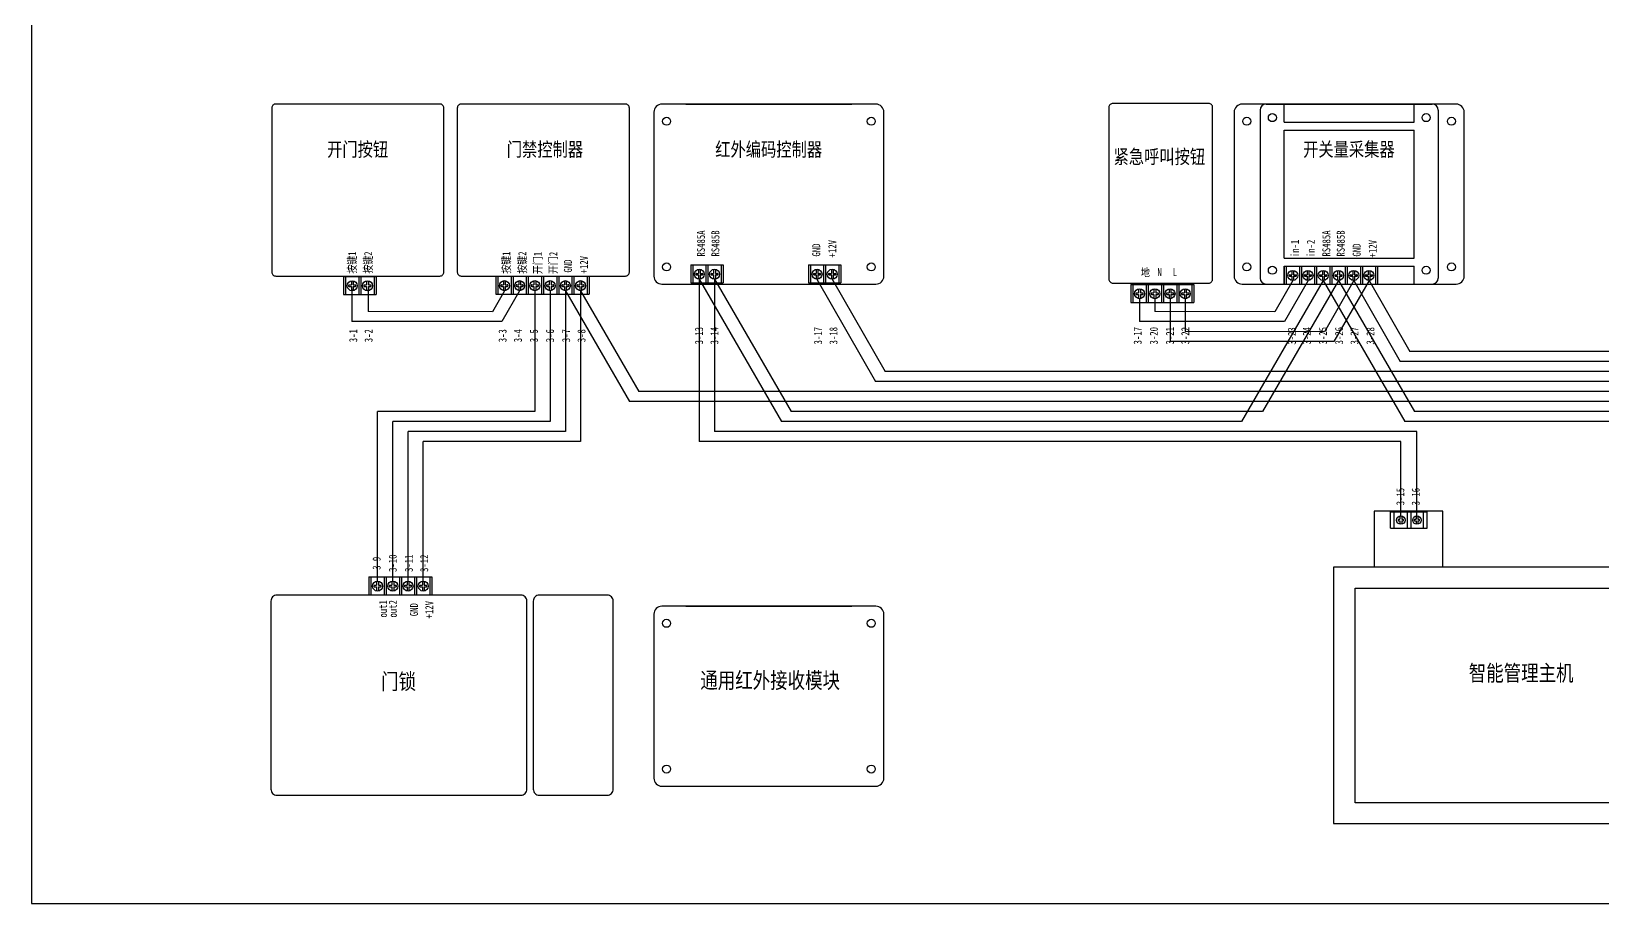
# Model space of a CAD drawing. Extents: x 1266371 to 2543862, y 307832 to 617203.
# Drawn here: x 1273977 to 1274763, y 308114 to 308550 of the extents above; entities that cross this region are included whole.
import ezdxf
from ezdxf.enums import TextEntityAlignment as Align

# ---------------------------------------------------------------- set-up
doc = ezdxf.new("R2010")
doc.units = 0
doc.header["$LTSCALE"] = 1000
doc.header["$MEASUREMENT"] = 0
doc.layers.get('0').update_dxf_attribs({"linetype": 'CONTINUOUS'})
doc.styles.add('-宋体', font='', dxfattribs={"width": 0.8})
doc.styles.get('-宋体').set_extended_font_data('SimSun')

msp = doc.modelspace()

# ---------------------------------------------------------------- linework, layer by layer
for p, q in [((1274304.56, 308513.84), (1274387.56, 308513.84)), ((1274591.65, 308510.84), (1274591.65, 308458.36)), ((1274594.65, 308513.84), (1274677.65, 308513.84)), ((1274603.65, 308504.84), (1274603.65, 308513.83)), ((1274668.65, 308504.84), (1274668.65, 308513.84)), ((1274680.65, 308510.84), (1274680.65, 308451.83)), ((1274603.65, 308504.84), (1274668.65, 308504.84)), ((1274603.65, 308436.84), (1274603.65, 308500.84)), ((1274603.65, 308500.84), (1274668.65, 308500.84)), ((1274668.65, 308436.84), (1274668.65, 308500.84)), ((1274591.65, 308485.86), (1274591.65, 308426.84)), ((1274680.65, 308485.44), (1274680.65, 308426.84)), ((1274306.95, 308433.45), (1274323.19, 308433.45)), ((1274306.95, 308433.45), (1274306.95, 308424.45)), ((1274307.95, 308433.45), (1274307.95, 308424.45)), ((1274314.57, 308433.45), (1274314.57, 308424.45)), ((1274315.57, 308433.45), (1274315.57, 308424.45)), ((1274322.19, 308433.45), (1274322.19, 308424.45)), ((1274323.19, 308433.45), (1274323.19, 308424.45)), ((1274365.81, 308433.45), (1274382.05, 308433.45)), ((1274365.81, 308433.45), (1274365.81, 308424.45)), ((1274366.81, 308433.45), (1274366.81, 308424.45)), ((1274373.43, 308433.45), (1274373.43, 308424.45)), ((1274374.43, 308433.45), (1274374.43, 308424.45)), ((1274381.05, 308433.45), (1274381.05, 308424.45)), ((1274382.05, 308433.45), (1274382.05, 308424.45)), ((1274603.65, 308436.84), (1274668.65, 308436.84)), ((1274603.65, 308423.83), (1274603.65, 308432.84)), ((1274603.65, 308432.84), (1274668.65, 308432.84)), ((1274603.65, 308432.84), (1274650.37, 308432.84)), ((1274603.65, 308432.84), (1274603.65, 308423.84)), ((1274603.65, 308432.84), (1274650.37, 308432.84)), ((1274603.65, 308432.84), (1274603.65, 308423.84)), ((1274604.65, 308432.84), (1274604.65, 308423.84)), ((1274604.65, 308432.84), (1274604.65, 308423.84)), ((1274611.27, 308432.84), (1274611.27, 308423.84)), ((1274611.27, 308432.84), (1274611.27, 308423.84)), ((1274612.27, 308432.84), (1274612.27, 308423.84)), ((1274612.27, 308432.84), (1274612.27, 308423.84)), ((1274618.89, 308432.84), (1274618.89, 308423.84)), ((1274618.89, 308432.84), (1274618.89, 308423.84)), ((1274619.89, 308432.84), (1274619.89, 308423.84)), ((1274619.89, 308432.84), (1274619.89, 308423.84)), ((1274626.51, 308432.84), (1274626.51, 308423.84)), ((1274626.51, 308432.84), (1274626.51, 308423.84)), ((1274627.51, 308432.84), (1274627.51, 308423.84)), ((1274627.51, 308432.84), (1274627.51, 308423.84)), ((1274634.13, 308432.84), (1274634.13, 308423.84)), ((1274634.13, 308432.84), (1274634.13, 308423.84)), ((1274635.13, 308432.84), (1274635.13, 308423.84)), ((1274635.13, 308432.84), (1274635.13, 308423.84)), ((1274641.75, 308432.84), (1274641.75, 308423.84)), ((1274641.75, 308432.84), (1274641.75, 308423.84)), ((1274642.75, 308432.84), (1274642.75, 308423.84)), ((1274642.75, 308432.84), (1274642.75, 308423.84)), ((1274649.37, 308432.84), (1274649.37, 308423.84)), ((1274649.37, 308432.84), (1274649.37, 308423.84)), ((1274650.37, 308432.84), (1274650.37, 308423.84)), ((1274650.37, 308432.84), (1274650.37, 308423.84)), ((1274668.65, 308423.83), (1274668.65, 308432.84)), ((1274133.45, 308427.69), (1274149.69, 308427.69)), ((1274133.45, 308427.69), (1274133.45, 308418.69)), ((1274134.45, 308427.69), (1274134.45, 308418.69)), ((1274137.31, 308425.48), (1274137.31, 308423.41)), ((1274138.2, 308425.49), (1274138.2, 308423.41)), ((1274141.07, 308427.69), (1274141.07, 308418.69)), ((1274142.07, 308427.69), (1274142.07, 308418.69)), ((1274144.93, 308425.48), (1274144.93, 308423.41)), ((1274145.82, 308425.49), (1274145.82, 308423.41)), ((1274148.69, 308427.69), (1274148.69, 308418.69)), ((1274149.69, 308427.69), (1274149.69, 308418.69)), ((1274209.5, 308427.74), (1274256.22, 308427.74)), ((1274209.5, 308427.74), (1274209.5, 308418.74)), ((1274209.5, 308427.74), (1274256.22, 308427.74)), ((1274209.5, 308427.74), (1274209.5, 308418.74)), ((1274210.5, 308427.74), (1274210.5, 308418.74)), ((1274210.5, 308427.74), (1274210.5, 308418.74)), ((1274213.36, 308425.53), (1274213.36, 308423.45)), ((1274213.36, 308425.53), (1274213.36, 308423.45)), ((1274214.26, 308425.53), (1274214.26, 308423.45)), ((1274214.26, 308425.53), (1274214.26, 308423.45)), ((1274217.12, 308427.74), (1274217.12, 308418.74)), ((1274217.12, 308427.74), (1274217.12, 308418.74)), ((1274218.12, 308427.74), (1274218.12, 308418.74)), ((1274218.12, 308427.74), (1274218.12, 308418.74)), ((1274220.98, 308425.53), (1274220.98, 308423.45)), ((1274220.98, 308425.53), (1274220.98, 308423.45)), ((1274221.88, 308425.53), (1274221.88, 308423.45)), ((1274221.88, 308425.53), (1274221.88, 308423.45)), ((1274224.74, 308427.74), (1274224.74, 308418.74)), ((1274224.74, 308427.74), (1274224.74, 308418.74)), ((1274225.74, 308427.74), (1274225.74, 308418.74)), ((1274225.74, 308427.74), (1274225.74, 308418.74)), ((1274228.6, 308425.53), (1274228.6, 308423.45)), ((1274228.6, 308425.53), (1274228.6, 308423.45)), ((1274229.5, 308425.53), (1274229.5, 308423.45)), ((1274229.5, 308425.53), (1274229.5, 308423.45)), ((1274232.36, 308427.74), (1274232.36, 308418.74)), ((1274232.36, 308427.74), (1274232.36, 308418.74)), ((1274233.36, 308427.74), (1274233.36, 308418.74)), ((1274233.36, 308427.74), (1274233.36, 308418.74)), ((1274236.22, 308425.53), (1274236.22, 308423.45)), ((1274236.22, 308425.53), (1274236.22, 308423.45)), ((1274237.12, 308425.53), (1274237.12, 308423.45)), ((1274237.12, 308425.53), (1274237.12, 308423.45)), ((1274239.98, 308427.74), (1274239.98, 308418.74)), ((1274239.98, 308427.74), (1274239.98, 308418.74)), ((1274240.98, 308427.74), (1274240.98, 308418.74)), ((1274240.98, 308427.74), (1274240.98, 308418.74)), ((1274243.84, 308425.53), (1274243.84, 308423.45)), ((1274243.84, 308425.53), (1274243.84, 308423.45)), ((1274244.74, 308425.53), (1274244.74, 308423.45)), ((1274244.74, 308425.53), (1274244.74, 308423.45)), ((1274247.6, 308427.74), (1274247.6, 308418.74)), ((1274247.6, 308427.74), (1274247.6, 308418.74)), ((1274248.6, 308427.74), (1274248.6, 308418.74)), ((1274248.6, 308427.74), (1274248.6, 308418.74)), ((1274251.46, 308425.53), (1274251.46, 308423.45)), ((1274251.46, 308425.53), (1274251.46, 308423.45)), ((1274252.36, 308425.53), (1274252.36, 308423.45)), ((1274252.36, 308425.53), (1274252.36, 308423.45)), ((1274255.22, 308427.74), (1274255.22, 308418.74)), ((1274255.22, 308427.74), (1274255.22, 308418.74)), ((1274256.22, 308427.74), (1274256.22, 308418.74)), ((1274256.22, 308427.74), (1274256.22, 308418.74)), ((1274306.95, 308424.45), (1274323.19, 308424.45)), ((1274309.79, 308429.16), (1274310.81, 308429.16)), ((1274309.79, 308428.39), (1274310.81, 308428.39)), ((1274310.81, 308431.24), (1274310.81, 308429.16)), ((1274310.81, 308428.39), (1274310.81, 308426.29)), ((1274311.71, 308431.24), (1274311.71, 308429.16)), ((1274311.71, 308429.16), (1274312.72, 308429.16)), ((1274311.71, 308428.39), (1274311.71, 308426.29)), ((1274311.71, 308428.39), (1274312.74, 308428.39)), ((1274317.41, 308429.16), (1274318.43, 308429.16)), ((1274317.41, 308428.39), (1274318.43, 308428.39)), ((1274318.43, 308431.24), (1274318.43, 308429.16)), ((1274318.43, 308428.39), (1274318.43, 308426.29)), ((1274319.33, 308431.24), (1274319.33, 308429.16)), ((1274319.33, 308429.16), (1274320.34, 308429.16)), ((1274319.33, 308428.39), (1274319.33, 308426.29)), ((1274319.33, 308428.39), (1274320.36, 308428.39)), ((1274365.81, 308424.45), (1274382.05, 308424.45)), ((1274368.64, 308429.16), (1274369.66, 308429.16)), ((1274368.64, 308428.39), (1274369.66, 308428.39)), ((1274369.66, 308431.24), (1274369.66, 308429.16)), ((1274369.66, 308428.39), (1274369.66, 308426.29)), ((1274370.56, 308431.24), (1274370.56, 308429.16)), ((1274370.56, 308429.16), (1274371.57, 308429.16)), ((1274370.56, 308428.39), (1274370.56, 308426.29)), ((1274370.56, 308428.39), (1274371.59, 308428.39)), ((1274376.26, 308429.16), (1274377.28, 308429.16)), ((1274376.26, 308428.39), (1274377.28, 308428.39)), ((1274377.28, 308431.24), (1274377.28, 308429.16)), ((1274377.28, 308428.39), (1274377.28, 308426.29)), ((1274378.18, 308431.24), (1274378.18, 308429.16)), ((1274378.18, 308429.16), (1274379.19, 308429.16)), ((1274378.18, 308428.39), (1274378.18, 308426.29)), ((1274378.18, 308428.39), (1274379.21, 308428.39)), ((1274606.48, 308428.55), (1274607.5, 308428.55)), ((1274606.48, 308428.55), (1274607.5, 308428.55)), ((1274606.48, 308427.78), (1274607.5, 308427.78)), ((1274606.48, 308427.78), (1274607.5, 308427.78)), ((1274607.5, 308430.63), (1274607.5, 308428.55)), ((1274607.5, 308430.63), (1274607.5, 308428.55)), ((1274607.5, 308427.78), (1274607.5, 308425.68)), ((1274607.5, 308427.78), (1274607.5, 308425.68)), ((1274608.4, 308430.63), (1274608.4, 308428.55)), ((1274608.4, 308430.63), (1274608.4, 308428.55)), ((1274608.4, 308428.55), (1274609.41, 308428.55)), ((1274608.4, 308428.55), (1274609.41, 308428.55)), ((1274608.4, 308427.78), (1274608.4, 308425.68)), ((1274608.4, 308427.78), (1274609.43, 308427.78)), ((1274608.4, 308427.78), (1274608.4, 308425.68)), ((1274608.4, 308427.78), (1274609.43, 308427.78)), ((1274614.1, 308428.55), (1274615.12, 308428.55)), ((1274614.1, 308428.55), (1274615.12, 308428.55)), ((1274614.1, 308427.78), (1274615.12, 308427.78)), ((1274614.1, 308427.78), (1274615.12, 308427.78)), ((1274615.12, 308430.63), (1274615.12, 308428.55)), ((1274615.12, 308430.63), (1274615.12, 308428.55)), ((1274615.12, 308427.78), (1274615.12, 308425.68)), ((1274615.12, 308427.78), (1274615.12, 308425.68)), ((1274616.02, 308430.63), (1274616.02, 308428.55)), ((1274616.02, 308430.63), (1274616.02, 308428.55)), ((1274616.02, 308428.55), (1274617.03, 308428.55)), ((1274616.02, 308428.55), (1274617.03, 308428.55)), ((1274616.02, 308427.78), (1274616.02, 308425.68)), ((1274616.02, 308427.78), (1274617.05, 308427.78)), ((1274616.02, 308427.78), (1274616.02, 308425.68)), ((1274616.02, 308427.78), (1274617.05, 308427.78)), ((1274621.72, 308428.55), (1274622.74, 308428.55)), ((1274621.72, 308428.55), (1274622.74, 308428.55)), ((1274621.72, 308427.78), (1274622.74, 308427.78)), ((1274621.72, 308427.78), (1274622.74, 308427.78)), ((1274622.74, 308430.63), (1274622.74, 308428.55)), ((1274622.74, 308430.63), (1274622.74, 308428.55)), ((1274622.74, 308427.78), (1274622.74, 308425.68)), ((1274622.74, 308427.78), (1274622.74, 308425.68)), ((1274623.64, 308430.63), (1274623.64, 308428.55)), ((1274623.64, 308430.63), (1274623.64, 308428.55)), ((1274623.64, 308428.55), (1274624.65, 308428.55)), ((1274623.64, 308428.55), (1274624.65, 308428.55)), ((1274623.64, 308427.78), (1274623.64, 308425.68)), ((1274623.64, 308427.78), (1274624.67, 308427.78)), ((1274623.64, 308427.78), (1274623.64, 308425.68)), ((1274623.64, 308427.78), (1274624.67, 308427.78)), ((1274629.34, 308428.55), (1274630.36, 308428.55)), ((1274629.34, 308428.55), (1274630.36, 308428.55)), ((1274629.34, 308427.78), (1274630.36, 308427.78)), ((1274629.34, 308427.78), (1274630.36, 308427.78)), ((1274630.36, 308430.63), (1274630.36, 308428.55)), ((1274630.36, 308430.63), (1274630.36, 308428.55)), ((1274630.36, 308427.78), (1274630.36, 308425.68)), ((1274630.36, 308427.78), (1274630.36, 308425.68)), ((1274631.26, 308430.63), (1274631.26, 308428.55)), ((1274631.26, 308430.63), (1274631.26, 308428.55)), ((1274631.26, 308428.55), (1274632.27, 308428.55)), ((1274631.26, 308428.55), (1274632.27, 308428.55)), ((1274631.26, 308427.78), (1274631.26, 308425.68)), ((1274631.26, 308427.78), (1274632.29, 308427.78)), ((1274631.26, 308427.78), (1274631.26, 308425.68)), ((1274631.26, 308427.78), (1274632.29, 308427.78)), ((1274636.96, 308428.55), (1274637.98, 308428.55)), ((1274636.96, 308428.55), (1274637.98, 308428.55)), ((1274636.96, 308427.78), (1274637.98, 308427.78)), ((1274636.96, 308427.78), (1274637.98, 308427.78)), ((1274637.98, 308430.63), (1274637.98, 308428.55)), ((1274637.98, 308430.63), (1274637.98, 308428.55)), ((1274637.98, 308427.78), (1274637.98, 308425.68)), ((1274637.98, 308427.78), (1274637.98, 308425.68)), ((1274638.88, 308430.63), (1274638.88, 308428.55)), ((1274638.88, 308430.63), (1274638.88, 308428.55)), ((1274638.88, 308428.55), (1274639.89, 308428.55)), ((1274638.88, 308428.55), (1274639.89, 308428.55)), ((1274638.88, 308427.78), (1274638.88, 308425.68)), ((1274638.88, 308427.78), (1274639.91, 308427.78)), ((1274638.88, 308427.78), (1274638.88, 308425.68)), ((1274638.88, 308427.78), (1274639.91, 308427.78)), ((1274644.58, 308428.55), (1274645.6, 308428.55)), ((1274644.58, 308428.55), (1274645.6, 308428.55)), ((1274644.58, 308427.78), (1274645.6, 308427.78)), ((1274644.58, 308427.78), (1274645.6, 308427.78)), ((1274645.6, 308430.63), (1274645.6, 308428.55)), ((1274645.6, 308430.63), (1274645.6, 308428.55)), ((1274645.6, 308427.78), (1274645.6, 308425.68)), ((1274645.6, 308427.78), (1274645.6, 308425.68)), ((1274646.5, 308430.63), (1274646.5, 308428.55)), ((1274646.5, 308430.63), (1274646.5, 308428.55)), ((1274646.5, 308428.55), (1274647.51, 308428.55)), ((1274646.5, 308428.55), (1274647.51, 308428.55)), ((1274646.5, 308427.78), (1274646.5, 308425.68)), ((1274646.5, 308427.78), (1274647.53, 308427.78)), ((1274646.5, 308427.78), (1274646.5, 308425.68)), ((1274646.5, 308427.78), (1274647.53, 308427.78)), ((1274133.45, 308418.69), (1274149.69, 308418.69)), ((1274136.29, 308423.41), (1274137.31, 308423.41)), ((1274136.29, 308422.63), (1274137.31, 308422.63)), ((1274137.31, 308422.63), (1274137.31, 308420.54)), ((1274138.2, 308423.41), (1274139.22, 308423.41)), ((1274138.2, 308422.63), (1274138.2, 308420.54)), ((1274138.2, 308422.63), (1274139.24, 308422.63)), ((1274143.91, 308423.41), (1274144.93, 308423.41)), ((1274143.91, 308422.63), (1274144.93, 308422.63)), ((1274144.93, 308422.63), (1274144.93, 308420.54)), ((1274145.82, 308423.41), (1274146.84, 308423.41)), ((1274145.82, 308422.63), (1274145.82, 308420.54)), ((1274145.82, 308422.63), (1274146.86, 308422.63)), ((1274209.5, 308418.74), (1274256.22, 308418.74)), ((1274209.5, 308418.74), (1274256.22, 308418.74)), ((1274212.34, 308423.45), (1274213.36, 308423.45)), ((1274212.34, 308423.45), (1274213.36, 308423.45)), ((1274212.34, 308422.68), (1274213.36, 308422.68)), ((1274212.34, 308422.68), (1274213.36, 308422.68)), ((1274213.36, 308422.68), (1274213.36, 308420.58)), ((1274213.36, 308422.68), (1274213.36, 308420.58)), ((1274214.26, 308423.45), (1274215.27, 308423.45)), ((1274214.26, 308423.45), (1274215.27, 308423.45)), ((1274214.26, 308422.68), (1274214.26, 308420.58)), ((1274214.26, 308422.68), (1274215.29, 308422.68)), ((1274214.26, 308422.68), (1274214.26, 308420.58)), ((1274214.26, 308422.68), (1274215.29, 308422.68)), ((1274219.96, 308423.45), (1274220.98, 308423.45)), ((1274219.96, 308423.45), (1274220.98, 308423.45)), ((1274219.96, 308422.68), (1274220.98, 308422.68)), ((1274219.96, 308422.68), (1274220.98, 308422.68)), ((1274220.98, 308422.68), (1274220.98, 308420.58)), ((1274220.98, 308422.68), (1274220.98, 308420.58)), ((1274221.88, 308423.45), (1274222.89, 308423.45)), ((1274221.88, 308423.45), (1274222.89, 308423.45)), ((1274221.88, 308422.68), (1274221.88, 308420.58)), ((1274221.88, 308422.68), (1274222.91, 308422.68)), ((1274221.88, 308422.68), (1274221.88, 308420.58)), ((1274221.88, 308422.68), (1274222.91, 308422.68)), ((1274227.58, 308423.45), (1274228.6, 308423.45)), ((1274227.58, 308423.45), (1274228.6, 308423.45)), ((1274227.58, 308422.68), (1274228.6, 308422.68)), ((1274227.58, 308422.68), (1274228.6, 308422.68)), ((1274228.6, 308422.68), (1274228.6, 308420.58)), ((1274228.6, 308422.68), (1274228.6, 308420.58)), ((1274229.5, 308423.45), (1274230.51, 308423.45)), ((1274229.5, 308423.45), (1274230.51, 308423.45)), ((1274229.5, 308422.68), (1274229.5, 308420.58)), ((1274229.5, 308422.68), (1274230.53, 308422.68)), ((1274229.5, 308422.68), (1274229.5, 308420.58)), ((1274229.5, 308422.68), (1274230.53, 308422.68)), ((1274235.2, 308423.45), (1274236.22, 308423.45)), ((1274235.2, 308423.45), (1274236.22, 308423.45)), ((1274235.2, 308422.68), (1274236.22, 308422.68)), ((1274235.2, 308422.68), (1274236.22, 308422.68)), ((1274236.22, 308422.68), (1274236.22, 308420.58)), ((1274236.22, 308422.68), (1274236.22, 308420.58)), ((1274237.12, 308423.45), (1274238.13, 308423.45)), ((1274237.12, 308423.45), (1274238.13, 308423.45)), ((1274237.12, 308422.68), (1274237.12, 308420.58)), ((1274237.12, 308422.68), (1274238.15, 308422.68)), ((1274237.12, 308422.68), (1274237.12, 308420.58)), ((1274237.12, 308422.68), (1274238.15, 308422.68)), ((1274242.82, 308423.45), (1274243.84, 308423.45)), ((1274242.82, 308423.45), (1274243.84, 308423.45)), ((1274242.82, 308422.68), (1274243.84, 308422.68)), ((1274242.82, 308422.68), (1274243.84, 308422.68)), ((1274243.84, 308422.68), (1274243.84, 308420.58)), ((1274243.84, 308422.68), (1274243.84, 308420.58)), ((1274244.74, 308423.45), (1274245.75, 308423.45)), ((1274244.74, 308423.45), (1274245.75, 308423.45)), ((1274244.74, 308422.68), (1274244.74, 308420.58)), ((1274244.74, 308422.68), (1274245.77, 308422.68)), ((1274244.74, 308422.68), (1274244.74, 308420.58)), ((1274244.74, 308422.68), (1274245.77, 308422.68)), ((1274250.44, 308423.45), (1274251.46, 308423.45)), ((1274250.44, 308423.45), (1274251.46, 308423.45)), ((1274250.44, 308422.68), (1274251.46, 308422.68)), ((1274250.44, 308422.68), (1274251.46, 308422.68)), ((1274251.46, 308422.68), (1274251.46, 308420.58)), ((1274251.46, 308422.68), (1274251.46, 308420.58)), ((1274252.36, 308423.45), (1274253.37, 308423.45)), ((1274252.36, 308423.45), (1274253.37, 308423.45)), ((1274252.36, 308422.68), (1274252.36, 308420.58)), ((1274252.36, 308422.68), (1274253.39, 308422.68)), ((1274252.36, 308422.68), (1274252.36, 308420.58)), ((1274252.36, 308422.68), (1274253.39, 308422.68)), ((1274304.56, 308423.84), (1274387.56, 308423.84)), ((1274527.06, 308423.71), (1274558.54, 308423.71)), ((1274527.06, 308423.71), (1274527.06, 308414.71)), ((1274528.06, 308423.71), (1274528.06, 308414.71)), ((1274529.89, 308419.43), (1274530.91, 308419.43)), ((1274529.89, 308418.65), (1274530.91, 308418.65)), ((1274530.91, 308421.5), (1274530.91, 308419.43)), ((1274530.91, 308418.65), (1274530.91, 308416.56)), ((1274531.81, 308421.5), (1274531.81, 308419.43)), ((1274531.81, 308419.43), (1274532.82, 308419.43)), ((1274531.81, 308418.65), (1274531.81, 308416.55)), ((1274531.81, 308418.65), (1274532.84, 308418.65)), ((1274534.68, 308423.71), (1274534.68, 308414.71)), ((1274535.68, 308423.71), (1274535.68, 308414.71)), ((1274537.51, 308419.43), (1274538.53, 308419.43)), ((1274537.51, 308418.65), (1274538.53, 308418.65)), ((1274538.53, 308421.5), (1274538.53, 308419.43)), ((1274538.53, 308418.65), (1274538.53, 308416.56)), ((1274539.43, 308421.5), (1274539.43, 308419.43)), ((1274539.43, 308419.43), (1274540.44, 308419.43)), ((1274539.43, 308418.65), (1274539.43, 308416.55)), ((1274539.43, 308418.65), (1274540.46, 308418.65)), ((1274542.3, 308423.71), (1274542.3, 308414.71)), ((1274543.3, 308423.71), (1274543.3, 308414.71)), ((1274545.13, 308419.43), (1274546.15, 308419.43)), ((1274545.13, 308418.65), (1274546.15, 308418.65)), ((1274546.15, 308421.5), (1274546.15, 308419.43)), ((1274546.15, 308418.65), (1274546.15, 308416.56)), ((1274547.05, 308421.5), (1274547.05, 308419.43)), ((1274547.05, 308419.43), (1274548.06, 308419.43)), ((1274547.05, 308418.65), (1274547.05, 308416.55)), ((1274547.05, 308418.65), (1274548.08, 308418.65)), ((1274549.92, 308423.71), (1274549.92, 308414.71)), ((1274550.92, 308423.71), (1274550.92, 308414.71)), ((1274552.75, 308419.43), (1274553.77, 308419.43)), ((1274552.75, 308418.65), (1274553.77, 308418.65)), ((1274553.77, 308421.5), (1274553.77, 308419.43)), ((1274553.77, 308418.65), (1274553.77, 308416.56)), ((1274554.67, 308421.5), (1274554.67, 308419.43)), ((1274554.67, 308419.43), (1274555.68, 308419.43)), ((1274554.67, 308418.65), (1274554.67, 308416.55)), ((1274554.67, 308418.65), (1274555.7, 308418.65)), ((1274557.54, 308423.71), (1274557.54, 308414.71)), ((1274558.54, 308423.71), (1274558.54, 308414.71)), ((1274594.65, 308423.84), (1274677.65, 308423.84)), ((1274603.65, 308423.84), (1274650.37, 308423.84)), ((1274603.65, 308423.84), (1274650.37, 308423.84)), ((1274527.06, 308414.71), (1274558.54, 308414.71)), ((1274656.77, 308301.78), (1274656.77, 308309.97)), ((1274656.78, 308309.97), (1274675.17, 308309.97)), ((1274658.62, 308301.78), (1274658.62, 308309.97)), ((1274661.02, 308306.24), (1274661.54, 308306.24)), ((1274661.54, 308307.93), (1274661.54, 308306.24)), ((1274662.43, 308307.93), (1274662.43, 308306.24)), ((1274662.43, 308306.24), (1274662.95, 308306.24)), ((1274665.34, 308301.78), (1274665.34, 308309.97)), ((1274667.14, 308301.78), (1274667.14, 308309.97)), ((1274669.07, 308306.24), (1274669.59, 308306.24)), ((1274669.59, 308307.93), (1274669.59, 308306.24)), ((1274670.49, 308307.93), (1274670.49, 308306.24)), ((1274670.49, 308306.24), (1274671, 308306.24)), ((1274673.37, 308301.78), (1274673.37, 308309.97)), ((1274675.17, 308301.78), (1274675.17, 308309.97)), ((1274656.78, 308301.78), (1274675.17, 308301.78)), ((1274661.02, 308305.47), (1274661.54, 308305.47)), ((1274661.54, 308305.47), (1274661.54, 308303.76)), ((1274662.43, 308305.47), (1274662.43, 308303.76)), ((1274662.43, 308305.47), (1274662.97, 308305.47)), ((1274669.07, 308305.47), (1274669.59, 308305.47)), ((1274669.59, 308305.47), (1274669.59, 308303.76)), ((1274670.49, 308305.47), (1274670.49, 308303.76)), ((1274670.49, 308305.47), (1274671.02, 308305.47)), ((1274146.09, 308277.54), (1274177.57, 308277.54)), ((1274146.09, 308277.54), (1274146.09, 308268.54)), ((1274147.09, 308277.54), (1274147.09, 308268.54)), ((1274149.94, 308275.33), (1274149.94, 308273.26)), ((1274150.84, 308275.33), (1274150.84, 308273.26)), ((1274153.71, 308277.54), (1274153.71, 308268.54)), ((1274154.71, 308277.54), (1274154.71, 308268.54)), ((1274157.56, 308275.33), (1274157.56, 308273.26)), ((1274158.46, 308275.33), (1274158.46, 308273.26)), ((1274161.33, 308277.54), (1274161.33, 308268.54)), ((1274162.33, 308277.54), (1274162.33, 308268.54)), ((1274165.18, 308275.33), (1274165.18, 308273.26)), ((1274166.08, 308275.33), (1274166.08, 308273.26)), ((1274168.95, 308277.54), (1274168.95, 308268.54)), ((1274169.95, 308277.54), (1274169.95, 308268.54)), ((1274172.8, 308275.33), (1274172.8, 308273.26)), ((1274173.7, 308275.33), (1274173.7, 308273.26)), ((1274176.57, 308277.54), (1274176.57, 308268.54)), ((1274177.57, 308277.54), (1274177.57, 308268.54)), ((1274146.09, 308268.54), (1274177.57, 308268.54)), ((1274148.92, 308273.26), (1274149.94, 308273.26)), ((1274148.92, 308272.48), (1274149.94, 308272.48)), ((1274149.94, 308272.48), (1274149.94, 308270.39)), ((1274150.84, 308273.26), (1274151.86, 308273.26)), ((1274150.84, 308272.48), (1274150.84, 308270.39)), ((1274150.84, 308272.48), (1274151.87, 308272.48)), ((1274156.54, 308273.26), (1274157.56, 308273.26)), ((1274156.54, 308272.48), (1274157.56, 308272.48)), ((1274157.56, 308272.48), (1274157.56, 308270.39)), ((1274158.46, 308273.26), (1274159.48, 308273.26)), ((1274158.46, 308272.48), (1274158.46, 308270.39)), ((1274158.46, 308272.48), (1274159.49, 308272.48)), ((1274164.16, 308273.26), (1274165.18, 308273.26)), ((1274164.16, 308272.48), (1274165.18, 308272.48)), ((1274165.18, 308272.48), (1274165.18, 308270.39)), ((1274166.08, 308273.26), (1274167.1, 308273.26)), ((1274166.08, 308272.48), (1274166.08, 308270.39)), ((1274166.08, 308272.48), (1274167.11, 308272.48)), ((1274171.78, 308273.26), (1274172.8, 308273.26)), ((1274171.78, 308272.48), (1274172.8, 308272.48)), ((1274172.8, 308272.48), (1274172.8, 308270.39)), ((1274173.7, 308273.26), (1274174.72, 308273.26)), ((1274173.7, 308272.48), (1274173.7, 308270.39)), ((1274173.7, 308272.48), (1274174.73, 308272.48)), ((1274304.54, 308262.78), (1274387.54, 308262.78)), ((1274304.54, 308172.79), (1274387.54, 308172.79))]:
    msp.add_line(p, q)
at = {"color": 1}
for p, q in [((1274311.24, 308426.26), (1274352.43, 308355.07)), ((1274311.24, 308426.26), (1274311.24, 308345.07)), ((1274318.88, 308426.27), (1274357.19, 308360.07)), ((1274318.88, 308426.26), (1274318.88, 308350.07)), ((1274369.98, 308426.26), (1274399.29, 308375.07)), ((1274377.71, 308426.26), (1274404.15, 308380.07)), ((1274623.2, 308425.64), (1274582.37, 308355.07)), ((1274630.82, 308425.64), (1274592.89, 308360.07)), ((1274607.99, 308425.64), (1274599.07, 308410.05)), ((1274615.58, 308425.64), (1274603.8, 308405.06)), ((1274623.2, 308425.64), (1274664.02, 308355.07)), ((1274638.44, 308425.64), (1274623.8, 308400.05)), ((1274646.07, 308425.64), (1274628.56, 308395.06)), ((1274630.82, 308425.65), (1274668.76, 308360.07)), ((1274638.44, 308425.64), (1274661.66, 308385.07)), ((1274646.07, 308425.64), (1274666.42, 308390.07)), ((1274137.6, 308421.12), (1274137.6, 308405.06)), ((1274145.74, 308421.12), (1274145.74, 308410.06)), ((1274213.82, 308420.54), (1274207.82, 308410.05)), ((1274221.44, 308420.54), (1274212.58, 308405.06)), ((1274229.05, 308420.54), (1274229.05, 308360.07)), ((1274236.67, 308420.54), (1274236.67, 308355.07)), ((1274244.29, 308420.55), (1274276.39, 308365.07)), ((1274244.29, 308420.55), (1274244.29, 308350.07)), ((1274251.9, 308420.54), (1274281.1, 308370.07)), ((1274251.9, 308420.54), (1274251.9, 308345.07)), ((1274531.38, 308416.51), (1274531.38, 308405.06)), ((1274539, 308416.51), (1274539, 308410.06)), ((1274546.6, 308416.51), (1274546.6, 308395.06)), ((1274554.23, 308416.51), (1274554.23, 308400.06)), ((1274207.82, 308410.05), (1274145.74, 308410.06)), ((1274599.07, 308410.05), (1274539, 308410.06)), ((1274212.58, 308405.06), (1274137.6, 308405.06)), ((1274603.8, 308405.06), (1274531.38, 308405.06)), ((1274628.56, 308395.06), (1274546.6, 308395.06)), ((1274623.8, 308400.05), (1274554.23, 308400.06)), ((1275345.73, 308385.07), (1274661.66, 308385.07)), ((1275355.16, 308390.07), (1274666.42, 308390.07)), ((1275336.22, 308380.07), (1274404.15, 308380.07)), ((1275317.15, 308370.07), (1274281.1, 308370.07)), ((1275326.8, 308375.07), (1274399.29, 308375.07)), ((1275307.73, 308365.07), (1274276.39, 308365.07)), ((1274150.39, 308275.37), (1274150.39, 308360.07)), ((1274229.05, 308360.07), (1274150.39, 308360.07)), ((1274158.05, 308275.37), (1274158.05, 308355.07)), ((1274236.67, 308355.07), (1274158.05, 308355.07)), ((1274582.37, 308355.07), (1274352.43, 308355.07)), ((1274592.89, 308360.07), (1274357.19, 308360.07)), ((1274924.3, 308355.07), (1274664.02, 308355.07)), ((1274934.8, 308360.07), (1274668.76, 308360.07)), ((1274165.66, 308275.37), (1274165.66, 308350.07)), ((1274244.29, 308350.07), (1274165.66, 308350.07)), ((1274670.03, 308350.07), (1274318.88, 308350.07)), ((1274670.03, 308307.98), (1274670.03, 308350.07)), ((1274173.27, 308275.37), (1274173.27, 308345.07)), ((1274251.9, 308345.07), (1274173.27, 308345.07)), ((1274662, 308345.07), (1274311.24, 308345.07)), ((1274662, 308307.98), (1274662, 308345.07))]:
    msp.add_line(p, q, dxfattribs=at)
for points in [[(1273977.35, 308114.1), (1275477.35, 308114.1), (1275477.35, 309034.1), (1273977.35, 309034.1)], [(1274648.65, 308282.45), (1274682.94, 308282.45), (1274682.94, 308310.27), (1274648.65, 308310.27)], [(1274628.27, 308154.1), (1274819.73, 308154.1), (1274819.73, 308282.37), (1274628.27, 308282.37)]]:
    msp.add_lwpolyline(points, close=True)
for points in [[(1274099.53, 308427.88), (1274181.53, 308427.88, 0.414214), (1274183.53, 308429.88), (1274183.53, 308511.88, 0.414214), (1274181.53, 308513.88), (1274099.53, 308513.88, 0.414214), (1274097.53, 308511.88), (1274097.53, 308429.88, 0.414214)], [(1274192.28, 308427.88), (1274274.28, 308427.88, 0.414214), (1274276.28, 308429.88), (1274276.28, 308511.88, 0.414214), (1274274.28, 308513.88), (1274192.28, 308513.88, 0.414214), (1274190.28, 308511.88), (1274190.28, 308429.88, 0.414214)], [(1274292.56, 308423.83), (1274399.56, 308423.83, 0.414214), (1274403.56, 308427.83), (1274403.56, 308509.83, 0.414214), (1274399.56, 308513.83), (1274292.56, 308513.83, 0.414214), (1274288.56, 308509.83), (1274288.56, 308427.83, 0.414214)], [(1274518.04, 308424.33), (1274565.91, 308424.33, 0.414214), (1274567.91, 308426.33), (1274567.91, 308512.19, 0.414214), (1274565.91, 308514.19), (1274518.04, 308514.19, 0.414214), (1274516.04, 308512.19), (1274516.04, 308426.33, 0.414214)], [(1274582.65, 308423.83), (1274689.65, 308423.83, 0.414214), (1274693.65, 308427.83), (1274693.65, 308509.83, 0.414214), (1274689.65, 308513.83), (1274582.65, 308513.83, 0.414214), (1274578.65, 308509.83), (1274578.65, 308427.83, 0.414214)], [(1274100.07, 308168.32), (1274222.07, 308168.32, 0.414214), (1274225.07, 308171.32), (1274225.07, 308265.32, 0.414214), (1274222.07, 308268.32), (1274100.07, 308268.32, 0.414214), (1274097.07, 308265.32), (1274097.07, 308171.32, 0.414214)], [(1274231.25, 308168.32), (1274265.25, 308168.32, 0.414214), (1274268.25, 308171.32), (1274268.25, 308265.32, 0.414214), (1274265.25, 308268.32), (1274231.25, 308268.32, 0.414214), (1274228.25, 308265.32), (1274228.25, 308171.32, 0.414214)], [(1274292.54, 308172.78), (1274399.54, 308172.78, 0.414214), (1274403.54, 308176.78), (1274403.54, 308258.78, 0.414214), (1274399.54, 308262.78), (1274292.54, 308262.78, 0.414214), (1274288.54, 308258.78), (1274288.54, 308176.78, 0.414214)]]:
    msp.add_lwpolyline(points, format="xyb", close=True)
msp.add_lwpolyline([(1274639.23, 308271.8), (1274809.76, 308271.8), (1274809.76, 308164.39), (1274639.23, 308164.39)], close=True, dxfattribs=at)
for centre, radius in [((1274294.91, 308505.27), 2), ((1274397.23, 308505.27), 2), ((1274584.99, 308505.27), 2), ((1274597.75, 308507.05), 2), ((1274674.64, 308507.05), 2), ((1274687.31, 308505.27), 2), ((1274294.91, 308432.42), 2), ((1274397.23, 308432.42), 2), ((1274584.99, 308432.42), 2), ((1274597.75, 308430.73), 2), ((1274674.64, 308430.73), 2), ((1274687.31, 308432.42), 2), ((1274137.76, 308423.01), 2.51), ((1274145.38, 308423.01), 2.51), ((1274213.81, 308423.05), 2.51), ((1274213.81, 308423.05), 2.51), ((1274221.43, 308423.05), 2.51), ((1274221.43, 308423.05), 2.51), ((1274229.05, 308423.05), 2.51), ((1274229.05, 308423.05), 2.51), ((1274236.67, 308423.05), 2.51), ((1274236.67, 308423.05), 2.51), ((1274244.29, 308423.05), 2.51), ((1274244.29, 308423.05), 2.51), ((1274251.91, 308423.05), 2.51), ((1274251.91, 308423.05), 2.51), ((1274311.26, 308428.76), 2.51), ((1274318.88, 308428.76), 2.51), ((1274370.11, 308428.76), 2.51), ((1274377.73, 308428.76), 2.51), ((1274607.95, 308428.16), 2.51), ((1274607.95, 308428.16), 2.51), ((1274615.57, 308428.16), 2.51), ((1274615.57, 308428.16), 2.51), ((1274623.19, 308428.16), 2.51), ((1274623.19, 308428.16), 2.51), ((1274630.81, 308428.16), 2.51), ((1274630.81, 308428.16), 2.51), ((1274638.43, 308428.16), 2.51), ((1274638.43, 308428.16), 2.51), ((1274646.05, 308428.16), 2.51), ((1274646.05, 308428.16), 2.51), ((1274531.36, 308419.03), 2.51), ((1274538.98, 308419.03), 2.51), ((1274546.6, 308419.03), 2.51), ((1274554.22, 308419.03), 2.51), ((1274661.99, 308305.85), 2.13), ((1274670.04, 308305.85), 2.13), ((1274150.4, 308272.86), 2.51), ((1274158.02, 308272.86), 2.51), ((1274165.64, 308272.86), 2.51), ((1274173.26, 308272.86), 2.51), ((1274294.88, 308254.22), 2), ((1274397.21, 308254.22), 2), ((1274294.88, 308181.37), 2), ((1274397.21, 308181.37), 2)]:
    msp.add_circle(centre, radius)
for centre, radius, start, end in [((1274594.65, 308510.84), 3, 90, 180), ((1274677.65, 308510.84), 3, 0, 90), ((1274309.78, 308428.78), 0.388, 88.02656, 271.77366), ((1274312.74, 308428.78), 0.388, 268.22634, 91.97344), ((1274317.4, 308428.78), 0.388, 88.02656, 271.77366), ((1274320.36, 308428.78), 0.388, 268.22634, 91.97344), ((1274368.63, 308428.78), 0.388, 88.02656, 271.77366), ((1274371.59, 308428.78), 0.388, 268.22634, 91.97344), ((1274376.25, 308428.78), 0.388, 88.02656, 271.77366), ((1274379.21, 308428.78), 0.388, 268.22634, 91.97344), ((1274594.65, 308426.84), 3, 180, 270), ((1274606.47, 308428.17), 0.388, 88.02656, 271.77366), ((1274606.47, 308428.17), 0.388, 88.02656, 271.77366), ((1274609.43, 308428.17), 0.388, 268.22634, 91.97344), ((1274609.43, 308428.17), 0.388, 268.22634, 91.97344), ((1274614.09, 308428.17), 0.388, 88.02656, 271.77366), ((1274614.09, 308428.17), 0.388, 88.02656, 271.77366), ((1274617.05, 308428.17), 0.388, 268.22634, 91.97344), ((1274617.05, 308428.17), 0.388, 268.22634, 91.97344), ((1274621.71, 308428.17), 0.388, 88.02656, 271.77366), ((1274621.71, 308428.17), 0.388, 88.02656, 271.77366), ((1274624.67, 308428.17), 0.388, 268.22634, 91.97344), ((1274624.67, 308428.17), 0.388, 268.22634, 91.97344), ((1274629.33, 308428.17), 0.388, 88.02656, 271.77366), ((1274629.33, 308428.17), 0.388, 88.02656, 271.77366), ((1274632.29, 308428.17), 0.388, 268.22634, 91.97344), ((1274632.29, 308428.17), 0.388, 268.22634, 91.97344), ((1274636.95, 308428.17), 0.388, 88.02656, 271.77366), ((1274636.95, 308428.17), 0.388, 88.02656, 271.77366), ((1274639.91, 308428.17), 0.388, 268.22634, 91.97344), ((1274639.91, 308428.17), 0.388, 268.22634, 91.97344), ((1274644.57, 308428.17), 0.388, 88.02656, 271.77366), ((1274644.57, 308428.17), 0.388, 88.02656, 271.77366), ((1274647.53, 308428.17), 0.388, 268.22634, 91.97344), ((1274647.53, 308428.17), 0.388, 268.22634, 91.97344), ((1274677.65, 308426.84), 3, 270, 0), ((1274136.27, 308423.02), 0.388, 88.02656, 271.77366), ((1274139.23, 308423.02), 0.388, 268.22634, 91.97344), ((1274143.89, 308423.02), 0.388, 88.02656, 271.77366), ((1274146.85, 308423.02), 0.388, 268.22634, 91.97344), ((1274212.33, 308423.06), 0.388, 88.02656, 271.77366), ((1274212.33, 308423.06), 0.388, 88.02656, 271.77366), ((1274215.28, 308423.06), 0.388, 268.22634, 91.97344), ((1274215.28, 308423.06), 0.388, 268.22634, 91.97344), ((1274219.95, 308423.06), 0.388, 88.02656, 271.77366), ((1274219.95, 308423.06), 0.388, 88.02656, 271.77366), ((1274222.9, 308423.06), 0.388, 268.22634, 91.97344), ((1274222.9, 308423.06), 0.388, 268.22634, 91.97344), ((1274227.57, 308423.06), 0.388, 88.02656, 271.77366), ((1274227.57, 308423.06), 0.388, 88.02656, 271.77366), ((1274230.52, 308423.06), 0.388, 268.22634, 91.97344), ((1274230.52, 308423.06), 0.388, 268.22634, 91.97344), ((1274235.19, 308423.06), 0.388, 88.02656, 271.77366), ((1274235.19, 308423.06), 0.388, 88.02656, 271.77366), ((1274238.14, 308423.06), 0.388, 268.22634, 91.97344), ((1274238.14, 308423.06), 0.388, 268.22634, 91.97344), ((1274242.81, 308423.06), 0.388, 88.02656, 271.77366), ((1274242.81, 308423.06), 0.388, 88.02656, 271.77366), ((1274245.76, 308423.06), 0.388, 268.22634, 91.97344), ((1274245.76, 308423.06), 0.388, 268.22634, 91.97344), ((1274250.43, 308423.06), 0.388, 88.02656, 271.77366), ((1274250.43, 308423.06), 0.388, 88.02656, 271.77366), ((1274253.38, 308423.06), 0.388, 268.22634, 91.97344), ((1274253.38, 308423.06), 0.388, 268.22634, 91.97344), ((1274529.88, 308419.04), 0.388, 88.02656, 271.77366), ((1274532.84, 308419.04), 0.388, 268.22634, 91.97344), ((1274537.5, 308419.04), 0.388, 88.02656, 271.77366), ((1274540.46, 308419.04), 0.388, 268.22634, 91.97344), ((1274545.12, 308419.04), 0.388, 88.02656, 271.77366), ((1274548.08, 308419.04), 0.388, 268.22634, 91.97344), ((1274552.74, 308419.04), 0.388, 88.02656, 271.77366), ((1274555.7, 308419.04), 0.388, 268.22634, 91.97344), ((1274661, 308305.86), 0.388, 88.02656, 271.77366), ((1274662.96, 308305.86), 0.388, 268.22634, 91.97344), ((1274669.06, 308305.86), 0.388, 88.02656, 271.77366), ((1274671.01, 308305.86), 0.388, 268.22634, 91.97344), ((1274148.91, 308272.87), 0.388, 88.02656, 271.77366), ((1274151.87, 308272.87), 0.388, 268.22634, 91.97344), ((1274156.53, 308272.87), 0.388, 88.02656, 271.77366), ((1274159.49, 308272.87), 0.388, 268.22634, 91.97344), ((1274164.15, 308272.87), 0.388, 88.02656, 271.77366), ((1274167.11, 308272.87), 0.388, 268.22634, 91.97344), ((1274171.77, 308272.87), 0.388, 88.02656, 271.77366), ((1274174.73, 308272.87), 0.388, 268.22634, 91.97344)]:
    msp.add_arc(centre, radius, start, end)

# ---------------------------------------------------------------- texts
at = {"style": '-宋体', "width": 0.8}
for s, height, p in [('开门按钮', 7, (1274140.44, 308491.34)), ('门禁控制器', 7, (1274234.08, 308491.34)), ('红外编码控制器', 7, (1274345.94, 308491.34)), ('开关量采集器', 7, (1274636.02, 308491.34)), ('紧急呼叫按钮', 7, (1274541.27, 308487.7)), ('地', 4, (1274534.3, 308429.83)), ('N', 4, (1274541.36, 308429.83)), ('L', 4, (1274549.07, 308429.83)), ('门锁', 8, (1274160.92, 308225.34)), ('通用红外接收模块', 8, (1274346.69, 308225.85)), ('智能管理主机', 8, (1274722.14, 308229.53))]:
    msp.add_text(s, height=height, dxfattribs=at).set_placement(p, align=Align.MIDDLE)
for s, p in [('RS485A', (1274312.08, 308444.14)), ('RS485B', (1274319.3, 308444.14)), ('RS485A', (1274624.73, 308444.14)), ('RS485B', (1274631.95, 308444.14)), ('按键1', (1274137.56, 308434.58)), ('按键2', (1274145.56, 308434.59)), ('按键1', (1274214.63, 308434.58)), ('按键2', (1274222.63, 308434.59)), ('GND', (1274369.72, 308440.86)), ('+12V', (1274377.72, 308441.54)), ('in-1', (1274608.88, 308441.66)), ('in-2', (1274616.85, 308441.66)), ('GND', (1274639.91, 308440.86)), ('+12V', (1274647.91, 308441.54)), ('开门1', (1274230.41, 308434.39)), ('开门2', (1274238.12, 308434.43)), ('GND', (1274245.56, 308432.86)), ('+12V', (1274253.56, 308433.54)), ('3-1', (1274138.25, 308398.03)), ('3-2', (1274145.93, 308398.03)), ('3-3', (1274212.91, 308398.03)), ('3-4', (1274220.6, 308398.03)), ('3-5', (1274228.57, 308398.03)), ('3-6', (1274236.65, 308398.03)), ('3-7', (1274244.69, 308398.03)), ('3-8', (1274252.37, 308398.03)), ('3-13', (1274311.13, 308398.03)), ('3-14', (1274318.81, 308398.03)), ('3-17', (1274370.64, 308398.03)), ('3-18', (1274378.32, 308398.03)), ('3-17', (1274530.43, 308398.03)), ('3-20', (1274538.5, 308398.03)), ('3-21', (1274546.54, 308398.03)), ('3-22', (1274554.23, 308398.03)), ('3-23', (1274607.51, 308397.9)), ('3-24', (1274615, 308398.03)), ('3-25', (1274623.08, 308398.03)), ('3-26', (1274631.12, 308398.03)), ('3-27', (1274638.8, 308398.03)), ('3-28', (1274646.78, 308397.96)), ('3-15', (1274661.75, 308317.58)), ('3-16', (1274669.44, 308317.58)), ('3-9', (1274149.94, 308284.26)), ('3-10', (1274158.01, 308284.26)), ('3-11', (1274166.05, 308284.26)), ('3-12', (1274173.73, 308284.26)), ('out1', (1274153.16, 308261.49)), ('out2', (1274158.05, 308261.49)), ('GND', (1274168.6, 308261.04)), ('+12V', (1274176.21, 308261.04))]:
    msp.add_text(s, height=4, rotation=90, dxfattribs=at).set_placement(p, align=Align.MIDDLE)

doc.saveas('drawing.dxf')
